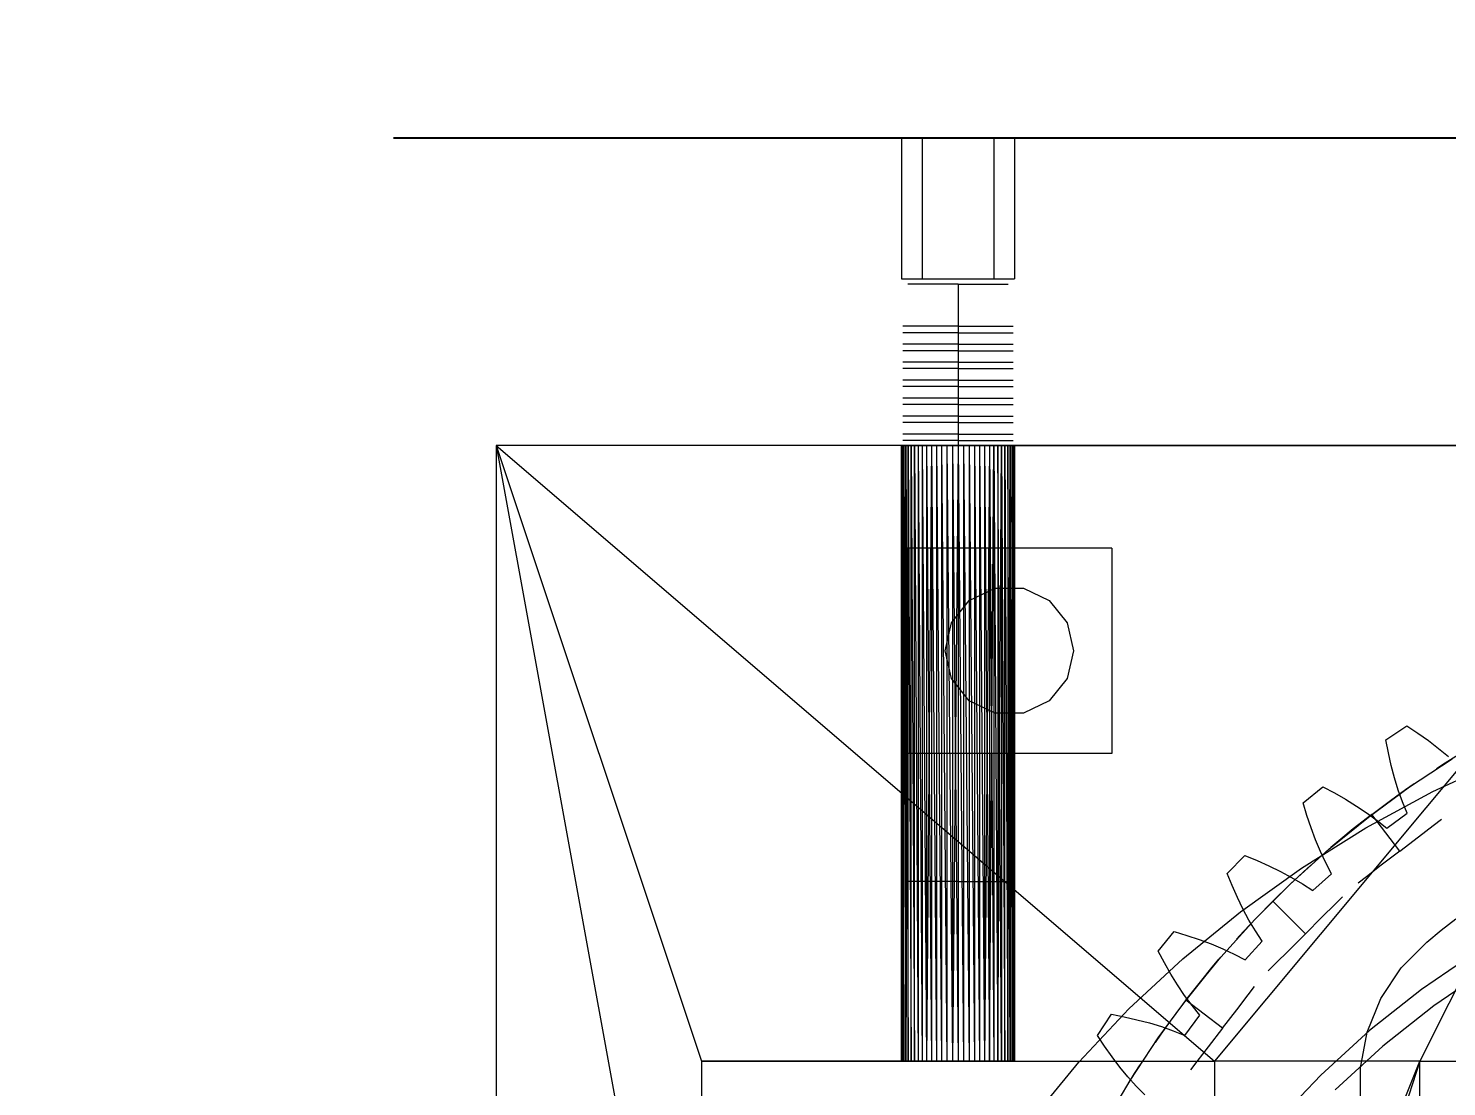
# Model space of a CAD drawing. Header units: millimetres. Extents: x -1970 to 34302, y -65268 to 6837.
# Drawn here: x 24566 to 25119, y 1930 to 2343 of the extents above; entities that cross this region are included whole.
import ezdxf

# ---------------------------------------------------------------- set-up
doc = ezdxf.new("R2010")
doc.units = ezdxf.units.MM
for name, color, linetype, lineweight in [('COTAS_O', 1, 'Continuous', 0), ('COTAS_P', 1, 'Continuous', 0), ('lateral_briquetadora', 7, 'Continuous', 0)]:
    doc.layers.add(name, color=color, linetype=linetype, lineweight=lineweight)
doc.dimstyles.new('R19_100', dxfattribs={"dimtxt": 250, "dimasz": 150, "dimexe": 150, "dimexo": 80, "dimgap": 100, "dimtad": 1, "dimtih": 1, "dimtoh": 1, "dimdsep": 46, "dimcen": 0.09, "dimadec": 0, "dimazin": 0, "dimtfac": 1, "dimtdec": 4, "dimtofl": 0, "dimtmove": 0, "dimatfit": 3, "dimfxl": 1, "dimtolj": 1, "dimtzin": 0, "dimarcsym": 0})

# ---------------------------------------------------------------- blocks, each defined once
blk = doc.blocks.new('*D3')
at = {"layer": 'COTAS_P', "color": 0, "lineweight": -2, "transparency": 16777216}
for p, q in [((25334.81, 3271.57), (25051.31, 4199.21)), ((16158.18, 1324.54), (24951.7, 4011.92)), ((16254.38, 496.51), (15970.89, 1424.15))]:
    blk.add_line(p, q, dxfattribs=at)
at = {"layer": 'COTAS_P', "color": 0, "transparency": 16777216}
for points in [[(24944.39, 4035.83), (24959, 3988.02), (25095.15, 4055.76)], [(16150.87, 1348.45), (16165.48, 1300.63), (16014.73, 1280.7)]]:
    blk.add_solid(points, dxfattribs=at)
at = {"layer": 'Defpoints', "color": 0, "transparency": 16777216}
for p in [(25095.15, 4055.76), (25358.19, 3195.06), (16277.76, 420)]:
    blk.add_point(p, dxfattribs=at)
blk = doc.blocks.new('*D19')
at = {"layer": 'COTAS_O', "color": 0, "lineweight": -2, "transparency": 16777216}
for p, q in [((24708.19, 2300), (25478.19, 2300)), ((25328.19, 150), (25328.19, 2150)), ((24708.19, 0), (25478.19, 0))]:
    blk.add_line(p, q, dxfattribs=at)
at = {"layer": 'COTAS_O', "color": 0, "transparency": 16777216}
for points in [[(25303.19, 2150), (25353.19, 2150), (25328.19, 2300)], [(25303.19, 150), (25353.19, 150), (25328.19, 0)]]:
    blk.add_solid(points, dxfattribs=at)
at = {"layer": 'Defpoints', "color": 0, "transparency": 16777216}
for p in [(24628.19, 2300), (25328.19, 2300), (24628.19, 0)]:
    blk.add_point(p, dxfattribs=at)

msp = doc.modelspace()

# ---------------------------------------------------------------- linework, layer by layer
at = {"layer": 'lateral_briquetadora'}
for p, q in [((24906.187, 2300), (24950.187, 2300)), ((24906.187, 2300), (24906.187, 2245)), ((24914.187, 2300), (24942.187, 2300)), ((24914.187, 2300), (24914.187, 2245)), ((24942.187, 2300), (24942.187, 2245)), ((24950.187, 2300), (24950.187, 2245)), ((24906.187, 2245), (24950.187, 2245)), ((24914.187, 2245), (24942.187, 2245)), ((24912.55, 2243), (24908.688, 2243)), ((24919.509, 2243), (24912.55, 2243)), ((24928.187, 2243), (24919.509, 2243)), ((24928.187, 2243), (24928.187, 2226.5)), ((24928.187, 2243), (24936.864, 2243)), ((24936.864, 2243), (24943.823, 2243)), ((24943.823, 2243), (24947.685, 2243)), ((24910.986, 2226.5), (24906.738, 2226.5)), ((24910.986, 2224), (24906.738, 2224)), ((24912.55, 2226.5), (24908.688, 2226.5)), ((24912.55, 2224), (24908.688, 2224)), ((24918.641, 2226.5), (24910.986, 2226.5)), ((24918.641, 2224), (24910.986, 2224)), ((24919.509, 2226.5), (24912.55, 2226.5)), ((24919.509, 2224), (24912.55, 2224)), ((24928.187, 2226.5), (24918.641, 2226.5)), ((24928.187, 2224), (24918.641, 2224)), ((24928.187, 2226.5), (24919.509, 2226.5)), ((24928.187, 2224), (24919.509, 2224)), ((24928.187, 2226.5), (24928.187, 2224)), ((24928.187, 2226.5), (24937.732, 2226.5)), ((24928.187, 2226.5), (24936.864, 2226.5)), ((24928.187, 2224), (24928.187, 2219.5)), ((24928.187, 2224), (24936.864, 2224)), ((24928.187, 2224), (24937.732, 2224)), ((24936.864, 2226.5), (24943.823, 2226.5)), ((24936.864, 2224), (24943.823, 2224)), ((24937.732, 2226.5), (24945.387, 2226.5)), ((24937.732, 2224), (24945.387, 2224)), ((24943.823, 2226.5), (24947.685, 2226.5)), ((24943.823, 2224), (24947.685, 2224)), ((24945.387, 2226.5), (24949.635, 2226.5)), ((24945.387, 2224), (24949.635, 2224)), ((24910.986, 2219.5), (24906.738, 2219.5)), ((24910.986, 2217), (24906.738, 2217)), ((24912.55, 2219.5), (24908.688, 2219.5)), ((24912.55, 2217), (24908.688, 2217)), ((24918.641, 2219.5), (24910.986, 2219.5)), ((24918.641, 2217), (24910.986, 2217)), ((24919.509, 2219.5), (24912.55, 2219.5)), ((24919.509, 2217), (24912.55, 2217)), ((24928.187, 2219.5), (24918.641, 2219.5)), ((24928.187, 2217), (24918.641, 2217)), ((24928.187, 2219.5), (24919.509, 2219.5)), ((24928.187, 2217), (24919.509, 2217)), ((24928.187, 2219.5), (24928.187, 2217)), ((24928.187, 2219.5), (24936.864, 2219.5)), ((24928.187, 2219.5), (24937.732, 2219.5)), ((24928.187, 2217), (24928.187, 2212.5)), ((24928.187, 2217), (24936.864, 2217)), ((24928.187, 2217), (24937.732, 2217)), ((24936.864, 2219.5), (24943.823, 2219.5)), ((24936.864, 2217), (24943.823, 2217)), ((24937.732, 2219.5), (24945.387, 2219.5)), ((24937.732, 2217), (24945.387, 2217)), ((24943.823, 2219.5), (24947.685, 2219.5)), ((24943.823, 2217), (24947.685, 2217)), ((24945.387, 2219.5), (24949.635, 2219.5)), ((24945.387, 2217), (24949.635, 2217)), ((24910.986, 2212.5), (24906.738, 2212.5)), ((24912.55, 2212.5), (24908.688, 2212.5)), ((24918.641, 2212.5), (24910.986, 2212.5)), ((24919.509, 2212.5), (24912.55, 2212.5)), ((24928.187, 2212.5), (24918.641, 2212.5)), ((24928.187, 2212.5), (24919.509, 2212.5)), ((24928.187, 2212.5), (24928.187, 2210)), ((24928.187, 2212.5), (24936.864, 2212.5)), ((24928.187, 2212.5), (24937.732, 2212.5)), ((24936.864, 2212.5), (24943.823, 2212.5)), ((24937.732, 2212.5), (24945.387, 2212.5)), ((24943.823, 2212.5), (24947.685, 2212.5)), ((24945.387, 2212.5), (24949.635, 2212.5)), ((24910.986, 2210), (24906.738, 2210)), ((24910.986, 2205.5), (24906.738, 2205.5)), ((24912.55, 2210), (24908.688, 2210)), ((24912.55, 2205.5), (24908.688, 2205.5)), ((24918.641, 2210), (24910.986, 2210)), ((24918.641, 2205.5), (24910.986, 2205.5)), ((24919.509, 2210), (24912.55, 2210)), ((24919.509, 2205.5), (24912.55, 2205.5)), ((24928.187, 2210), (24918.641, 2210)), ((24928.187, 2205.5), (24918.641, 2205.5)), ((24928.187, 2210), (24919.509, 2210)), ((24928.187, 2205.5), (24919.509, 2205.5)), ((24928.187, 2210), (24928.187, 2205.5)), ((24928.187, 2210), (24936.864, 2210)), ((24928.187, 2210), (24937.732, 2210)), ((24928.187, 2205.5), (24928.187, 2203)), ((24928.187, 2205.5), (24936.864, 2205.5)), ((24928.187, 2205.5), (24937.732, 2205.5)), ((24936.864, 2210), (24943.823, 2210)), ((24936.864, 2205.5), (24943.823, 2205.5)), ((24937.732, 2210), (24945.387, 2210)), ((24937.732, 2205.5), (24945.387, 2205.5)), ((24943.823, 2210), (24947.685, 2210)), ((24943.823, 2205.5), (24947.685, 2205.5)), ((24945.387, 2210), (24949.635, 2210)), ((24945.387, 2205.5), (24949.635, 2205.5)), ((24910.986, 2203), (24906.738, 2203)), ((24912.55, 2203), (24908.688, 2203)), ((24918.641, 2203), (24910.986, 2203)), ((24919.509, 2203), (24912.55, 2203)), ((24928.187, 2203), (24918.641, 2203)), ((24928.187, 2203), (24919.509, 2203)), ((24928.187, 2203), (24928.187, 2198.5)), ((24928.187, 2203), (24936.864, 2203)), ((24928.187, 2203), (24937.732, 2203)), ((24936.864, 2203), (24943.823, 2203)), ((24937.732, 2203), (24945.387, 2203)), ((24943.823, 2203), (24947.685, 2203)), ((24945.387, 2203), (24949.635, 2203)), ((24910.986, 2198.5), (24906.738, 2198.5)), ((24910.986, 2196), (24906.738, 2196)), ((24912.55, 2198.5), (24908.688, 2198.5)), ((24912.55, 2196), (24908.688, 2196)), ((24918.641, 2198.5), (24910.986, 2198.5)), ((24918.641, 2196), (24910.986, 2196)), ((24919.509, 2198.5), (24912.55, 2198.5)), ((24919.509, 2196), (24912.55, 2196)), ((24928.187, 2198.5), (24918.641, 2198.5)), ((24928.187, 2196), (24918.641, 2196)), ((24928.187, 2198.5), (24919.509, 2198.5)), ((24928.187, 2196), (24919.509, 2196)), ((24928.187, 2198.5), (24928.187, 2196)), ((24928.187, 2198.5), (24936.864, 2198.5)), ((24928.187, 2198.5), (24937.732, 2198.5)), ((24928.187, 2196), (24928.187, 2191.5)), ((24928.187, 2196), (24936.864, 2196)), ((24928.187, 2196), (24937.732, 2196)), ((24936.864, 2198.5), (24943.823, 2198.5)), ((24936.864, 2196), (24943.823, 2196)), ((24937.732, 2198.5), (24945.387, 2198.5)), ((24937.732, 2196), (24945.387, 2196)), ((24943.823, 2198.5), (24947.685, 2198.5)), ((24943.823, 2196), (24947.685, 2196)), ((24945.387, 2198.5), (24949.635, 2198.5)), ((24945.387, 2196), (24949.635, 2196)), ((24910.986, 2191.5), (24906.738, 2191.5)), ((24910.986, 2189), (24906.738, 2189)), ((24912.55, 2191.5), (24908.688, 2191.5)), ((24912.55, 2189), (24908.688, 2189)), ((24918.641, 2191.5), (24910.986, 2191.5)), ((24918.641, 2189), (24910.986, 2189)), ((24919.509, 2191.5), (24912.55, 2191.5)), ((24919.509, 2189), (24912.55, 2189)), ((24928.187, 2191.5), (24918.641, 2191.5)), ((24928.187, 2189), (24918.641, 2189)), ((24928.187, 2191.5), (24919.509, 2191.5)), ((24928.187, 2189), (24919.509, 2189)), ((24928.187, 2191.5), (24928.187, 2189)), ((24928.187, 2191.5), (24936.864, 2191.5)), ((24928.187, 2191.5), (24937.732, 2191.5)), ((24928.187, 2189), (24928.187, 2184.5)), ((24928.187, 2189), (24936.864, 2189)), ((24928.187, 2189), (24937.732, 2189)), ((24936.864, 2191.5), (24943.823, 2191.5)), ((24936.864, 2189), (24943.823, 2189)), ((24937.732, 2191.5), (24945.387, 2191.5)), ((24937.732, 2189), (24945.387, 2189)), ((24943.823, 2191.5), (24947.685, 2191.5)), ((24943.823, 2189), (24947.685, 2189)), ((24945.387, 2191.5), (24949.635, 2191.5)), ((24945.387, 2189), (24949.635, 2189)), ((24910.986, 2184.5), (24906.738, 2184.5)), ((24912.55, 2184.5), (24908.688, 2184.5)), ((24918.641, 2184.5), (24910.986, 2184.5)), ((24919.509, 2184.5), (24912.55, 2184.5)), ((24928.187, 2184.5), (24918.641, 2184.5)), ((24928.187, 2184.5), (24919.509, 2184.5)), ((24928.187, 2184.5), (24928.187, 2182)), ((24928.187, 2184.5), (24936.864, 2184.5)), ((24928.187, 2184.5), (24937.732, 2184.5)), ((24936.864, 2184.5), (24943.823, 2184.5)), ((24937.732, 2184.5), (24945.387, 2184.5)), ((24943.823, 2184.5), (24947.685, 2184.5)), ((24945.387, 2184.5), (24949.635, 2184.5)), ((24748.187, 2180), (25028.187, 1940)), ((25228.187, 2180), (24748.187, 2180)), ((24748.187, 2180), (24828.187, 1940)), ((24748.187, 2180), (24828.187, 1740)), ((24748.187, 2180), (24748.187, 1320)), ((24932.479, 2180), (24748.187, 2180)), ((24930.343, 2180), (24748.187, 2180)), ((24928.187, 2180), (24748.187, 2180)), ((24926.03, 2180), (24748.187, 2180)), ((24923.895, 2180), (24748.187, 2180)), ((24921.8, 2180), (24748.187, 2180)), ((24919.768, 2180), (24748.187, 2180)), ((24917.816, 2180), (24748.187, 2180)), ((24915.964, 2180), (24748.187, 2180)), ((24914.23, 2180), (24748.187, 2180)), ((24912.63, 2180), (24748.187, 2180)), ((24911.18, 2180), (24748.187, 2180)), ((24909.894, 2180), (24748.187, 2180)), ((24908.784, 2180), (24748.187, 2180)), ((24907.861, 2180), (24748.187, 2180)), ((24907.134, 2180), (24748.187, 2180)), ((24906.609, 2180), (24748.187, 2180)), ((24906.293, 2180), (24748.187, 2180)), ((24906.187, 2180), (24748.187, 2180)), ((24906.187, 2180), (24906.293, 1940)), ((24906.187, 1940), (24906.187, 2180)), ((24906.187, 2180), (24906.293, 2180)), ((24906.293, 2180), (24906.609, 1940)), ((24906.293, 1940), (24906.293, 2180)), ((24906.293, 2180), (24906.609, 2180)), ((24906.609, 2180), (24907.134, 1940)), ((24906.609, 1940), (24906.609, 2180)), ((24906.609, 2180), (24907.134, 2180)), ((24910.986, 2182), (24906.738, 2182)), ((24907.134, 2180), (24907.861, 1940)), ((24907.134, 1940), (24907.134, 2180)), ((24907.134, 2180), (24907.861, 2180)), ((24907.861, 2180), (24908.784, 1940)), ((24907.861, 1940), (24907.861, 2180)), ((24907.861, 2180), (24908.784, 2180)), ((24908.784, 2180), (24907.861, 1940)), ((24912.55, 2182), (24908.688, 2182)), ((24908.784, 2180), (24909.894, 1940)), ((24908.784, 1940), (24908.784, 2180)), ((24908.784, 2180), (24909.894, 2180)), ((24909.894, 2180), (24911.18, 1940)), ((24909.894, 1940), (24909.894, 2180)), ((24909.894, 2180), (24911.18, 2180)), ((24918.641, 2182), (24910.986, 2182)), ((24911.18, 2180), (24912.63, 1940)), ((24911.18, 1940), (24911.18, 2180)), ((24911.18, 2180), (24912.63, 2180)), ((24919.509, 2182), (24912.55, 2182)), ((24912.63, 2180), (24912.63, 1940)), ((24912.63, 2180), (24914.23, 1940)), ((24912.63, 2180), (24914.23, 2180)), ((24914.23, 2180), (24914.23, 1940)), ((24914.23, 2180), (24915.964, 1940)), ((24914.23, 2180), (24915.964, 2180)), ((24915.964, 2180), (24915.964, 1940)), ((24915.964, 2180), (24917.816, 1940)), ((24915.964, 2180), (24917.816, 2180)), ((24917.816, 2180), (24915.964, 1940)), ((24917.816, 2180), (24917.816, 1940)), ((24917.816, 2180), (24919.768, 1940)), ((24917.816, 2180), (24919.768, 2180)), ((24928.187, 2182), (24918.641, 2182)), ((24928.187, 2182), (24919.509, 2182)), ((24919.768, 2180), (24919.768, 1940)), ((24919.768, 2180), (24921.8, 1940)), ((24919.768, 2180), (24921.8, 2180)), ((24921.8, 2180), (24921.8, 1940)), ((24921.8, 2180), (24923.895, 1940)), ((24921.8, 2180), (24923.895, 2180)), ((24923.895, 2180), (24923.895, 1940)), ((24923.895, 2180), (24926.03, 1940)), ((24923.895, 2180), (24926.03, 2180)), ((24926.03, 2180), (24926.03, 1940)), ((24926.03, 2180), (24928.187, 1940)), ((24926.03, 2180), (24928.187, 2180)), ((24928.187, 2180), (24926.03, 1940)), ((24928.187, 2182), (24928.187, 2010)), ((24928.187, 2182), (24937.732, 2182)), ((24928.187, 2182), (24936.864, 2182)), ((24928.187, 2180), (24928.187, 1940)), ((24928.187, 2180), (24930.343, 1940)), ((24928.187, 2180), (24930.343, 2180)), ((24930.343, 2180), (24930.343, 1940)), ((24930.343, 2180), (24932.479, 1940)), ((24930.343, 2180), (24932.479, 2180)), ((24930.343, 2180), (25228.187, 2180)), ((24932.479, 2180), (24932.479, 1940)), ((24932.479, 2180), (24934.573, 1940)), ((24932.479, 2180), (24934.573, 2180)), ((24932.479, 2180), (25228.187, 2180)), ((24934.573, 2180), (24934.573, 1940)), ((24934.573, 2180), (24936.606, 1940)), ((24934.573, 2180), (24936.606, 2180)), ((24934.573, 2180), (25228.187, 2180)), ((24936.606, 2180), (24936.606, 1940)), ((24936.606, 2180), (24938.557, 1940)), ((24936.606, 2180), (24938.557, 2180)), ((24936.606, 2180), (25228.187, 2180)), ((24936.864, 2182), (24943.823, 2182)), ((24937.732, 2182), (24945.387, 2182)), ((24938.557, 2180), (24938.557, 1940)), ((24940.409, 2180), (24938.557, 1940)), ((24938.557, 2180), (24940.409, 2180)), ((24938.557, 2180), (25228.187, 2180)), ((24938.557, 2180), (24940.409, 1940)), ((24940.409, 2180), (24940.409, 1940)), ((24940.409, 1940), (24942.143, 2180)), ((24940.409, 2180), (24942.143, 2180)), ((24940.409, 2180), (25228.187, 2180)), ((24940.409, 2180), (24942.143, 1940)), ((24942.143, 2180), (24942.143, 1940)), ((24942.143, 2180), (24943.743, 1940)), ((24942.143, 2180), (24943.743, 2180)), ((24942.143, 2180), (25228.187, 2180)), ((24943.743, 2180), (24943.743, 1940)), ((24943.743, 1940), (24945.193, 2180)), ((24943.743, 2180), (24945.193, 2180)), ((24943.743, 2180), (25228.187, 2180)), ((24945.193, 1940), (24943.743, 2180)), ((24943.823, 2182), (24947.685, 2182)), ((24945.193, 2180), (24945.193, 1940)), ((24945.193, 2180), (24946.479, 1940)), ((24945.193, 2180), (24946.479, 2180)), ((25228.187, 2180), (24945.193, 2180)), ((24945.387, 2182), (24949.635, 2182)), ((24946.479, 2180), (24947.589, 1940)), ((24946.479, 1940), (24946.479, 2180)), ((24946.479, 2180), (24947.589, 2180)), ((25228.187, 2180), (24946.479, 2180)), ((24947.589, 2180), (24947.589, 1940)), ((24947.589, 1940), (24948.512, 2180)), ((24947.589, 2180), (24948.512, 2180)), ((25228.187, 2180), (24947.589, 2180)), ((24948.512, 1940), (24947.589, 2180)), ((24948.512, 2180), (24948.512, 1940)), ((24948.512, 2180), (24949.239, 1940)), ((24948.512, 2180), (24949.239, 2180)), ((25228.187, 2180), (24948.512, 2180)), ((24949.239, 2180), (24949.239, 1940)), ((24949.239, 1940), (24949.764, 2180)), ((24949.239, 2180), (24949.764, 2180)), ((25228.187, 2180), (24949.239, 2180)), ((24949.764, 1940), (24949.239, 2180)), ((24949.764, 2180), (24949.764, 1940)), ((24949.764, 2180), (24950.081, 1940)), ((24949.764, 2180), (24950.081, 2180)), ((25228.187, 2180), (24949.764, 2180)), ((24950.081, 2180), (24950.081, 1940)), ((24950.081, 1940), (24950.187, 2180)), ((24950.081, 2180), (24950.187, 2180)), ((25228.187, 2180), (24950.081, 2180)), ((24950.081, 2180), (24950.187, 1940)), ((24950.187, 2180), (24950.187, 1940)), ((24950.187, 2180), (25228.187, 2180)), ((25228.187, 2180), (25028.187, 1940)), ((25228.187, 2180), (25108.187, 1940)), ((24908.187, 2140), (24908.187, 2060)), ((24988.187, 2140), (24908.187, 2140)), ((24988.187, 2140), (24988.187, 2060)), ((24932.599, 2119.546), (24942.624, 2124.373)), ((24942.624, 2124.373), (24953.75, 2124.373)), ((24953.75, 2124.373), (24963.774, 2119.546)), ((24925.662, 2110.847), (24932.599, 2119.546)), ((24963.774, 2119.546), (24970.711, 2110.847)), ((24923.187, 2100), (24925.662, 2110.847)), ((24970.711, 2110.847), (24973.187, 2100)), ((24925.662, 2089.153), (24923.187, 2100)), ((24973.187, 2100), (24970.711, 2089.153)), ((24932.599, 2080.454), (24925.662, 2089.153)), ((24970.711, 2089.153), (24963.774, 2080.454)), ((24942.624, 2075.627), (24932.599, 2080.454)), ((24963.774, 2080.454), (24953.75, 2075.627)), ((24953.75, 2075.627), (24942.624, 2075.627)), ((25094.931, 2065.217), (25103.13, 2070.696)), ((25103.13, 2070.696), (25107.396, 2067.874)), ((25107.396, 2067.874), (25111.52, 2064.949)), ((25095.906, 2060.196), (25094.931, 2065.217)), ((25111.52, 2064.949), (25115.495, 2061.92)), ((25115.495, 2061.92), (25119.308, 2058.779)), ((24988.187, 2060), (24908.187, 2060)), ((25097.029, 2055.266), (25095.906, 2060.196)), ((25104.107, 2046.944), (25120.7, 2057.881)), ((25113.187, 2045.07), (25140.311, 2057.718)), ((25118.015, 2056.192), (25114.598, 2053.999)), ((25124.223, 2060.051), (25118.015, 2056.192)), ((25098.307, 2050.435), (25097.029, 2055.266)), ((25062.707, 2040.716), (25070.33, 2046.972)), ((25070.33, 2046.972), (25074.851, 2044.581)), ((25087.069, 2030.903), (25113.187, 2045.07)), ((25088.088, 2035.182), (25104.107, 2046.944)), ((25096.694, 2041.656), (25102.635, 2045.915)), ((25099.749, 2045.711), (25098.307, 2050.435)), ((25101.369, 2041.107), (25099.749, 2045.711)), ((25102.635, 2045.915), (25105.968, 2048.232)), ((25064.169, 2035.815), (25062.707, 2040.716)), ((25074.851, 2044.581), (25079.243, 2042.075)), ((25079.243, 2042.075), (25083.495, 2039.45)), ((25083.495, 2039.45), (25087.597, 2036.698)), ((25089.4, 2036.193), (25096.694, 2041.656)), ((25103.189, 2036.641), (25101.369, 2041.107)), ((25065.77, 2031.019), (25064.169, 2035.815)), ((25072.686, 2022.623), (25088.088, 2035.182)), ((25089.4, 2036.193), (25082.235, 2030.562)), ((25082.235, 2030.562), (25089.4, 2036.193)), ((25087.597, 2036.698), (25091.533, 2033.812)), ((25100.358, 2021.912), (25089.4, 2036.193)), ((25095.278, 2030.774), (25103.189, 2036.641)), ((25113.383, 2031.907), (25116.6, 2034.376)), ((25062.069, 2015.275), (25087.069, 2030.903)), ((25067.516, 2026.336), (25065.77, 2031.019)), ((25082.235, 2030.562), (25076.584, 2025.925)), ((25076.584, 2025.925), (25082.235, 2030.562)), ((25091.533, 2033.812), (25095.278, 2030.774)), ((25107.586, 2027.459), (25113.383, 2031.907)), ((25069.414, 2021.776), (25067.516, 2026.336)), ((25076.584, 2025.925), (25073.483, 2023.305)), ((25100.358, 2021.912), (25107.586, 2027.459)), ((25033.039, 2013.174), (25040.012, 2020.147)), ((25040.012, 2020.147), (25044.747, 2018.211)), ((25044.747, 2018.211), (25049.363, 2016.148)), ((25057.939, 2009.3), (25072.686, 2022.623)), ((25071.477, 2017.352), (25069.414, 2021.776)), ((25073.726, 2013.087), (25071.477, 2017.352)), ((25100.358, 2021.912), (25093.129, 2016.366)), ((25034.975, 2008.44), (25033.039, 2013.174)), ((25038.294, 1998.254), (25062.069, 2015.275)), ((25049.363, 2016.148), (25053.852, 2013.952)), ((25053.852, 2013.952), (25058.204, 2011.616)), ((25057.342, 2008.731), (25062.677, 2013.729)), ((25062.677, 2013.729), (25065.679, 2016.461)), ((25066.428, 2006.473), (25073.726, 2013.087)), ((25087.332, 2011.918), (25084.115, 2009.449)), ((25093.129, 2016.366), (25087.332, 2011.918)), ((24912.55, 2010), (24908.688, 2010)), ((24919.509, 2010), (24912.55, 2010)), ((24928.187, 2010), (24919.509, 2010)), ((24928.187, 2010), (24936.864, 2010)), ((24936.864, 2010), (24943.823, 2010)), ((24943.823, 2010), (24947.685, 2010)), ((25037.039, 2003.824), (25034.975, 2008.44)), ((25043.887, 1995.247), (25057.939, 2009.3)), ((25050.824, 2002.363), (25057.342, 2008.731)), ((25058.204, 2011.616), (25062.404, 2009.129)), ((25062.404, 2009.129), (25066.428, 2006.473)), ((25039.235, 1999.334), (25037.039, 2003.824)), ((25050.824, 2002.363), (25044.455, 1995.844)), ((25063.552, 1989.635), (25050.824, 2002.363)), ((25069.995, 1996.078), (25075.161, 2001.244)), ((25075.161, 2001.244), (25078.029, 2004.112)), ((25015.846, 1979.914), (25038.294, 1998.254)), ((25030.564, 1980.501), (25043.887, 1995.247)), ((25041.571, 1994.982), (25039.235, 1999.334)), ((25044.455, 1995.844), (25039.458, 1990.51)), ((25063.552, 1989.635), (25069.995, 1996.078)), ((25116.426, 1991.003), (25122.126, 1995.442)), ((25006.215, 1982.857), (25012.471, 1990.48)), ((25012.471, 1990.48), (25017.372, 1989.017)), ((25039.458, 1990.51), (25036.725, 1987.508)), ((25044.058, 1990.783), (25041.571, 1994.982)), ((25046.714, 1986.758), (25044.058, 1990.783)), ((25110.822, 1986.443), (25116.426, 1991.003)), ((25017.372, 1989.017), (25022.168, 1987.416)), ((25022.168, 1987.416), (25026.851, 1985.671)), ((25026.851, 1985.671), (25031.411, 1983.773)), ((25040.1, 1979.46), (25046.714, 1986.758)), ((25063.552, 1989.635), (25057.109, 1983.192)), ((25100.836, 1976.329), (25110.822, 1986.443)), ((24994.822, 1960.332), (25015.846, 1979.914)), ((25008.605, 1978.335), (25006.215, 1982.857)), ((25018.005, 1965.099), (25030.564, 1980.501)), ((25027.261, 1976.603), (25029.881, 1979.704)), ((25031.411, 1983.773), (25035.834, 1981.709)), ((25035.834, 1981.709), (25040.1, 1979.46)), ((25057.109, 1983.192), (25051.942, 1978.025)), ((25130.101, 1982.51), (25108.82, 1967.957)), ((25011.111, 1973.944), (25008.605, 1978.335)), ((25013.737, 1969.691), (25011.111, 1973.944)), ((25022.625, 1970.952), (25027.261, 1976.603)), ((25027.261, 1976.603), (25022.625, 1970.952)), ((25051.942, 1978.025), (25049.075, 1975.158)), ((25093.016, 1964.462), (25100.836, 1976.329)), ((25134.384, 1975.753), (25113.563, 1961.515)), ((25016.488, 1965.589), (25013.737, 1969.691)), ((25016.994, 1963.787), (25022.625, 1970.952)), ((25022.625, 1970.952), (25016.994, 1963.787)), ((25041.269, 1965.855), (25043.738, 1969.072)), ((25108.82, 1967.957), (25088.604, 1951.958)), ((25006.242, 1949.08), (25018.005, 1965.099)), ((25016.994, 1963.787), (25011.53, 1956.493)), ((25019.375, 1961.654), (25016.488, 1965.589)), ((25031.274, 1952.829), (25016.994, 1963.787)), ((25036.821, 1960.058), (25041.269, 1965.855)), ((25087.661, 1951.297), (25093.016, 1964.462)), ((24975.311, 1939.592), (24994.822, 1960.332)), ((24982.491, 1950.057), (24987.969, 1958.256)), ((24987.969, 1958.256), (24992.99, 1957.281)), ((24992.99, 1957.281), (24997.92, 1956.158)), ((25016.545, 1949.998), (25022.413, 1957.909)), ((25022.413, 1957.909), (25019.375, 1961.654)), ((25031.274, 1952.829), (25036.821, 1960.058)), ((25113.563, 1961.515), (25093.784, 1945.862)), ((24997.92, 1956.158), (25002.752, 1954.88)), ((25002.752, 1954.88), (25007.476, 1953.438)), ((25011.53, 1956.493), (25007.272, 1950.552)), ((25007.476, 1953.438), (25012.08, 1951.818)), ((25012.08, 1951.818), (25016.545, 1949.998)), ((25031.274, 1952.829), (25025.727, 1945.6)), ((25088.604, 1951.958), (25069.551, 1934.59)), ((25084.977, 1937.34), (25087.661, 1951.297)), ((24985.313, 1945.791), (24982.491, 1950.057)), ((24988.237, 1941.666), (24985.313, 1945.791)), ((24995.306, 1932.486), (25006.242, 1949.08)), ((25007.272, 1950.552), (25004.955, 1947.219)), ((25025.727, 1945.6), (25021.279, 1939.803)), ((25093.784, 1945.862), (25075.143, 1928.869)), ((24828.187, 1940), (24828.187, 1740)), ((24828.187, 1940), (25028.187, 1940)), ((24914.23, 1940), (24828.187, 1940)), ((24828.187, 1940), (24912.63, 1940)), ((24828.187, 1940), (24911.18, 1940)), ((24828.187, 1940), (24909.894, 1940)), ((24915.964, 1940), (24828.187, 1940)), ((24828.187, 1940), (24908.784, 1940)), ((24917.816, 1940), (24828.187, 1940)), ((24919.768, 1940), (24828.187, 1940)), ((24828.187, 1940), (24907.861, 1940)), ((24921.8, 1940), (24828.187, 1940)), ((24828.187, 1940), (24907.134, 1940)), ((24923.895, 1940), (24828.187, 1940)), ((24828.187, 1940), (24906.609, 1940)), ((24926.03, 1940), (24828.187, 1940)), ((24828.187, 1940), (24906.293, 1940)), ((24928.187, 1940), (24828.187, 1940)), ((24828.187, 1940), (24906.187, 1940)), ((24906.293, 1940), (24906.187, 1940)), ((24906.609, 1940), (24906.293, 1940)), ((24907.134, 1940), (24906.609, 1940)), ((24907.861, 1940), (24907.134, 1940)), ((24908.784, 1940), (24907.861, 1940)), ((24909.894, 1940), (24908.784, 1940)), ((24911.18, 1940), (24909.894, 1940)), ((24912.63, 1940), (24911.18, 1940)), ((24914.23, 1940), (24912.63, 1940)), ((24915.964, 1940), (24914.23, 1940)), ((24917.816, 1940), (24915.964, 1940)), ((24919.768, 1940), (24917.816, 1940)), ((24921.8, 1940), (24919.768, 1940)), ((24923.895, 1940), (24921.8, 1940)), ((24926.03, 1940), (24923.895, 1940)), ((24928.187, 1940), (24926.03, 1940)), ((24930.343, 1940), (24928.187, 1940)), ((24928.187, 1940), (25028.187, 1940)), ((24932.479, 1940), (24930.343, 1940)), ((24930.343, 1940), (25028.187, 1940)), ((24934.573, 1940), (24932.479, 1940)), ((24932.479, 1940), (25028.187, 1940)), ((24936.606, 1940), (24934.573, 1940)), ((24934.573, 1940), (25028.187, 1940)), ((24938.557, 1940), (24936.606, 1940)), ((24936.606, 1940), (25028.187, 1940)), ((24940.409, 1940), (24938.557, 1940)), ((24938.557, 1940), (25028.187, 1940)), ((24942.143, 1940), (24940.409, 1940)), ((24940.409, 1940), (25028.187, 1940)), ((24943.743, 1940), (24942.143, 1940)), ((24942.143, 1940), (25028.187, 1940)), ((24945.193, 1940), (24943.743, 1940)), ((24943.743, 1940), (25028.187, 1940)), ((24946.479, 1940), (24945.193, 1940)), ((24945.193, 1940), (25028.187, 1940)), ((24947.589, 1940), (24946.479, 1940)), ((24946.479, 1940), (25028.187, 1940)), ((24948.512, 1940), (24947.589, 1940)), ((24947.589, 1940), (25028.187, 1940)), ((24949.239, 1940), (24948.512, 1940)), ((24948.512, 1940), (25028.187, 1940)), ((24949.764, 1940), (24949.239, 1940)), ((24949.239, 1940), (25028.187, 1940)), ((24950.081, 1940), (24949.764, 1940)), ((24949.764, 1940), (25028.187, 1940)), ((24950.187, 1940), (24950.081, 1940)), ((24950.081, 1940), (25028.187, 1940)), ((24950.187, 1940), (25028.187, 1940)), ((24991.267, 1937.691), (24988.237, 1941.666)), ((25028.187, 1940), (25028.187, 1740)), ((25028.187, 1740), (25108.187, 1940)), ((25108.187, 1940), (25028.187, 1940)), ((25108.187, 1940), (25028.187, 1695)), ((25108.187, 1510), (25108.187, 1940)), ((25108.187, 1940), (25548.187, 1940)), ((25108.187, 1504), (25108.187, 1940)), ((24957.396, 1917.784), (24975.311, 1939.592)), ((24994.407, 1933.879), (24991.267, 1937.691)), ((24993.136, 1928.964), (24996.995, 1935.172)), ((24996.995, 1935.172), (24999.188, 1938.588)), ((25021.279, 1939.803), (25018.811, 1936.586)), ((25069.551, 1934.59), (25051.754, 1915.937)), ((25085.067, 1923.128), (25084.977, 1937.34)), ((24985.224, 1915.36), (24995.306, 1932.486)), ((24997.666, 1930.245), (24994.407, 1933.879)), ((25001.056, 1926.816), (24997.666, 1930.245))]:
    msp.add_line(p, q, dxfattribs=at)

# ---------------------------------------------------------------- dimensions: what is measured, and where the dimension line sits
at = {"layer": 'COTAS_O'}
dim = msp.add_aligned_dim(p1=(24628.187, 0), p2=(24628.187, 2300), distance=-700, text='<> O', dimstyle='R19_100', dxfattribs=at)
dim.commit()
dim.dimension.update_dxf_attribs({"geometry": '*D19', "text_midpoint": (25328.187, 1150)})
at = {"layer": 'COTAS_P'}
dim = msp.add_aligned_dim(p1=(16277.765, 420), p2=(25358.187, 3195.061), distance=900, text='<> P', dimstyle='R19_100', dxfattribs=at)
dim.commit()
dim.dimension.update_dxf_attribs({"geometry": '*D3', "text_midpoint": (20554.937, 2668.234)})

doc.saveas('drawing.dxf')
